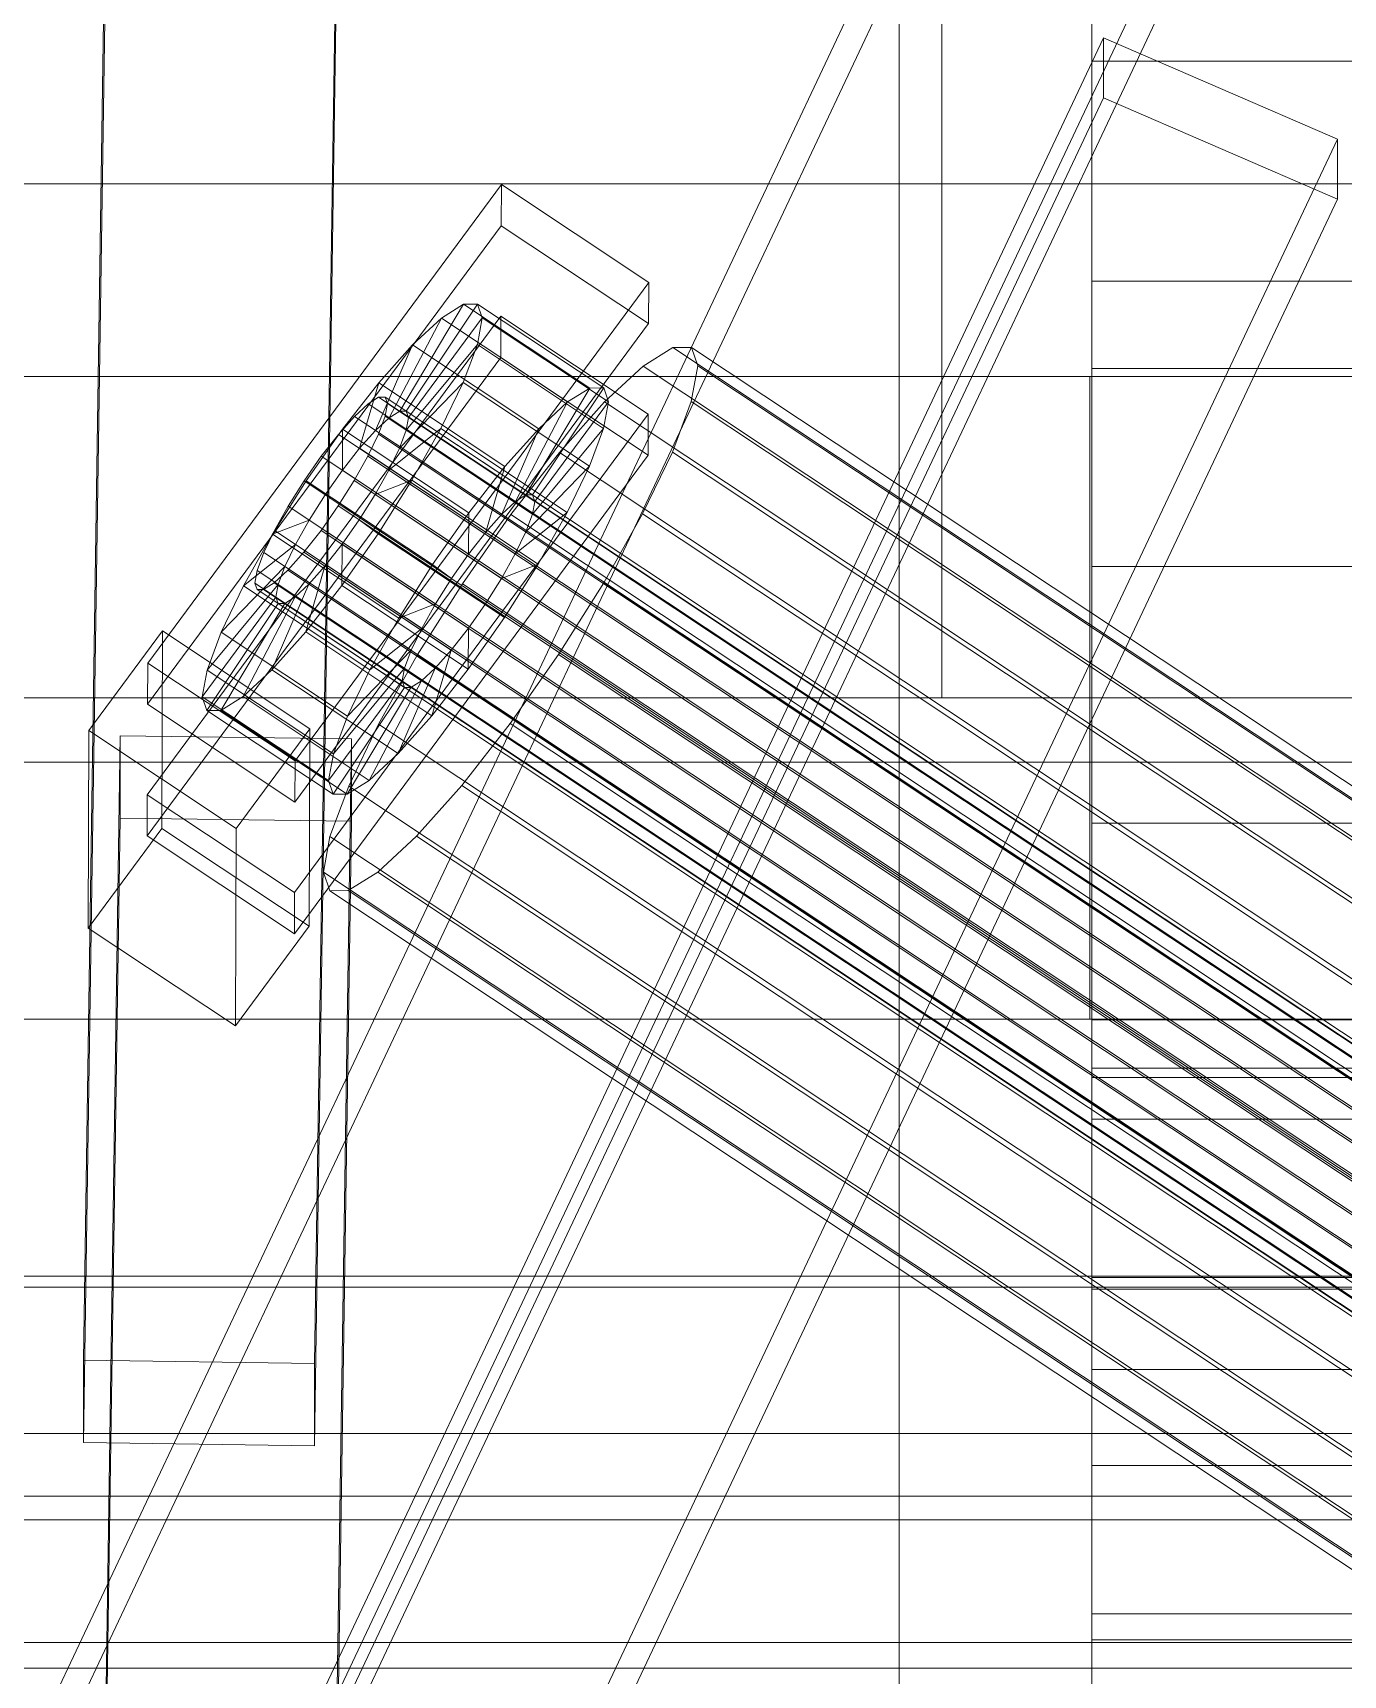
# Model space of a CAD drawing. Header units: millimetres. Extents: x -2500 to 58855, y -53268 to 6837.
# Drawn here: x -382.5 to -280.4, y -32676.1 to -32548.3 of the extents above; entities that cross this region are included whole.
import ezdxf

# ---------------------------------------------------------------- set-up
doc = ezdxf.new("R2010")
doc.units = ezdxf.units.MM
for name, color, linetype, lineweight in [('frontal_C01', 7, 'Continuous', 0), ('frontal_C02', 7, 'Continuous', 0), ('frontal_C03', 7, 'Continuous', 0), ('frontal_secador', 7, 'Continuous', 0)]:
    doc.layers.add(name, color=color, linetype=linetype, lineweight=lineweight)

msp = doc.modelspace()

# ---------------------------------------------------------------- linework, layer by layer
at = {"layer": 'frontal_C01'}
for p, q in [((-378.512, -32651.552), (-375.644, -32459.604)), ((-357.646, -32459.846), (-360.514, -32651.793)), ((-378.512, -32657.956), (-375.644, -32466.008)), ((-360.514, -32658.197), (-357.646, -32466.249)), ((-300, -32521.477), (-300, -32567.576)), ((-300, -32589.772), (-300, -32545.296)), ((-373.501, -32597.3), (-345.969, -32560.061)), ((-345.981, -32563.263), (-345.969, -32560.061)), ((-345.969, -32560.061), (-334.501, -32567.673)), ((-345.981, -32563.263), (-373.513, -32600.502)), ((-334.513, -32570.875), (-345.981, -32563.263)), ((-334.501, -32567.673), (-362.033, -32604.912)), ((-334.501, -32567.673), (-334.513, -32570.875)), ((-300, -32567.576), (-300, -32609.747)), ((300, -32567.576), (-300, -32567.576)), ((-353.892, -32577.685), (-348.918, -32569.365)), ((-353.378, -32577.682), (-347.835, -32569.36)), ((-348.918, -32569.365), (-350.645, -32570.448)), ((-347.835, -32569.36), (-348.918, -32569.365)), ((-348.918, -32569.365), (-339.088, -32575.889)), ((-347.835, -32569.36), (-338.005, -32575.884)), ((-347.47, -32570.432), (-347.835, -32569.36)), ((-373.539, -32607.546), (-346.008, -32570.307)), ((-354.71, -32578.197), (-350.645, -32570.448)), ((-353.205, -32578.19), (-347.47, -32570.432)), ((-350.645, -32570.448), (-352.899, -32572.534)), ((-350.645, -32570.448), (-340.816, -32576.972)), ((-347.847, -32572.508), (-347.47, -32570.432)), ((-347.47, -32570.432), (-337.64, -32576.956)), ((-346.02, -32573.508), (-346.008, -32570.307)), ((-346.008, -32570.307), (-334.539, -32577.918)), ((-362.045, -32608.114), (-334.513, -32570.875)), ((-355.777, -32579.186), (-352.899, -32572.534)), ((-352.899, -32572.534), (-355.525, -32575.481)), ((-353.384, -32579.174), (-347.847, -32572.508)), ((-352.899, -32572.534), (-343.069, -32579.058)), ((-348.941, -32575.448), (-347.847, -32572.508)), ((-347.847, -32572.508), (-338.017, -32579.033)), ((-332.629, -32572.74), (-334.938, -32574.187)), ((-331.181, -32572.732), (-332.629, -32572.74)), ((-332.629, -32572.74), (-148.32, -32695.071)), ((-330.692, -32574.166), (-331.181, -32572.732)), ((-331.181, -32572.732), (-146.872, -32695.064)), ((-346.02, -32573.508), (-373.551, -32610.747)), ((-334.551, -32581.12), (-346.02, -32573.508)), ((-334.938, -32574.187), (-337.95, -32576.976)), ((-334.938, -32574.187), (-150.629, -32696.518)), ((-331.197, -32576.942), (-330.692, -32574.166)), ((-330.692, -32574.166), (-146.383, -32696.497)), ((-355.525, -32575.481), (-358.345, -32579.089)), ((-357.021, -32580.582), (-355.525, -32575.481)), ((-355.525, -32575.481), (-345.695, -32582.005)), ((-353.902, -32580.566), (-348.941, -32575.448)), ((-350.678, -32579.051), (-348.941, -32575.448)), ((-348.941, -32575.448), (-339.111, -32581.973)), ((-339.088, -32575.889), (-344.062, -32584.209)), ((-338.005, -32575.884), (-343.549, -32584.206)), ((-340.816, -32576.972), (-339.088, -32575.889)), ((-339.088, -32575.889), (-338.005, -32575.884)), ((-338.005, -32575.884), (-337.64, -32576.956)), ((-356.348, -32577.11), (-357.415, -32578.098)), ((-355.53, -32576.597), (-356.348, -32577.11)), ((-356.348, -32577.11), (-142.549, -32719.014)), ((-355.017, -32576.595), (-355.53, -32576.597)), ((-355.53, -32576.597), (-141.731, -32718.502)), ((-355.022, -32578.086), (-354.844, -32577.102)), ((-354.844, -32577.102), (-355.017, -32576.595)), ((-355.017, -32576.595), (-141.218, -32718.499)), ((-354.844, -32577.102), (-141.045, -32719.007)), ((-340.816, -32576.972), (-344.88, -32584.722)), ((-337.64, -32576.956), (-343.376, -32584.714)), ((-343.069, -32579.058), (-340.816, -32576.972)), ((-337.95, -32576.976), (-341.461, -32580.916)), ((-337.64, -32576.956), (-338.017, -32579.033)), ((-337.95, -32576.976), (-153.641, -32699.307)), ((-332.659, -32580.872), (-331.197, -32576.942)), ((-331.197, -32576.942), (-146.887, -32699.273)), ((-334.539, -32577.918), (-362.071, -32615.157)), ((-357.415, -32578.098), (-358.659, -32579.494)), ((-357.415, -32578.098), (-143.617, -32720.003)), ((-355.777, -32579.186), (-354.71, -32578.197)), ((-355.541, -32579.479), (-355.022, -32578.086)), ((-355.022, -32578.086), (-141.224, -32719.991)), ((-354.71, -32578.197), (-353.892, -32577.685)), ((-344.88, -32584.722), (-354.71, -32578.197)), ((-353.892, -32577.685), (-353.378, -32577.682)), ((-344.062, -32584.209), (-353.892, -32577.685)), ((-353.205, -32578.19), (-353.384, -32579.174)), ((-343.549, -32584.206), (-353.378, -32577.682)), ((-353.378, -32577.682), (-353.205, -32578.19)), ((-343.376, -32584.714), (-353.205, -32578.19)), ((-334.539, -32577.918), (-334.551, -32581.12)), ((-358.345, -32579.089), (-361.166, -32583.111)), ((-358.659, -32579.494), (-359.995, -32581.203)), ((-358.659, -32579.494), (-144.861, -32721.399)), ((-358.345, -32579.089), (-358.357, -32582.291)), ((-348.515, -32585.613), (-358.345, -32579.089)), ((-357.021, -32580.582), (-355.777, -32579.186)), ((-356.363, -32581.185), (-355.541, -32579.479)), ((-345.947, -32585.71), (-355.777, -32579.186)), ((-355.541, -32579.479), (-141.742, -32721.383)), ((-354.725, -32582.273), (-350.678, -32579.051)), ((-353.384, -32579.174), (-353.902, -32580.566)), ((-343.554, -32585.698), (-353.384, -32579.174)), ((-352.938, -32583.07), (-350.678, -32579.051)), ((-350.678, -32579.051), (-340.848, -32585.575)), ((-343.069, -32579.058), (-345.947, -32585.71)), ((-345.695, -32582.005), (-343.069, -32579.058)), ((-338.017, -32579.033), (-343.554, -32585.698)), ((-338.017, -32579.033), (-339.111, -32581.973)), ((-358.357, -32582.291), (-357.021, -32580.582)), ((-347.191, -32587.106), (-357.021, -32580.582)), ((-353.902, -32580.566), (-354.725, -32582.273)), ((-344.073, -32587.09), (-353.902, -32580.566)), ((-341.461, -32580.916), (-345.231, -32585.739)), ((-341.461, -32580.916), (-157.152, -32703.247)), ((-334.981, -32585.688), (-332.659, -32580.872)), ((-332.659, -32580.872), (-148.35, -32703.203)), ((-362.083, -32618.359), (-334.551, -32581.12)), ((-359.995, -32581.203), (-361.332, -32583.109)), ((-146.196, -32723.108), (-359.995, -32581.203)), ((-359.693, -32584.196), (-358.357, -32582.291)), ((-358.357, -32582.291), (-348.527, -32588.815)), ((-357.434, -32583.089), (-356.363, -32581.185)), ((-356.363, -32581.185), (-142.565, -32723.09)), ((-354.725, -32582.273), (-355.796, -32584.177)), ((-344.895, -32588.797), (-354.725, -32582.273)), ((-348.515, -32585.613), (-345.695, -32582.005)), ((-345.695, -32582.005), (-347.191, -32587.106)), ((-339.111, -32581.973), (-344.073, -32587.09)), ((-339.111, -32581.973), (-340.848, -32585.575)), ((-361.166, -32583.111), (-363.797, -32587.274)), ((-361.332, -32583.109), (-362.578, -32585.08)), ((-361.332, -32583.109), (-147.533, -32725.013)), ((-359.693, -32584.196), (-361.166, -32583.111)), ((-361.166, -32583.111), (-351.336, -32589.636)), ((-358.68, -32585.061), (-357.434, -32583.089)), ((-357.434, -32583.089), (-143.635, -32724.994)), ((-355.796, -32584.177), (-352.938, -32583.07)), ((-355.569, -32587.233), (-352.938, -32583.07)), ((-352.938, -32583.07), (-343.108, -32589.595)), ((-360.939, -32586.168), (-359.693, -32584.196)), ((-349.863, -32590.72), (-359.693, -32584.196)), ((-355.796, -32584.177), (-357.042, -32586.148)), ((-345.966, -32590.701), (-355.796, -32584.177)), ((-344.88, -32584.722), (-345.947, -32585.71)), ((-344.062, -32584.209), (-344.88, -32584.722)), ((-343.549, -32584.206), (-344.062, -32584.209)), ((-343.554, -32585.698), (-343.376, -32584.714)), ((-343.376, -32584.714), (-343.549, -32584.206)), ((-362.578, -32585.08), (-363.648, -32586.984)), ((-362.578, -32585.08), (-148.779, -32726.985)), ((-360.017, -32586.966), (-358.68, -32585.061)), ((-358.68, -32585.061), (-144.881, -32726.965)), ((-351.336, -32589.636), (-348.515, -32585.613)), ((-345.231, -32585.739), (-349.002, -32591.116)), ((-348.527, -32588.815), (-348.515, -32585.613)), ((-345.947, -32585.71), (-347.191, -32587.106)), ((-160.922, -32708.07), (-345.231, -32585.739)), ((-340.848, -32585.575), (-344.895, -32588.797)), ((-344.073, -32587.09), (-343.554, -32585.698)), ((-340.848, -32585.575), (-343.108, -32589.595)), ((-338.003, -32591.061), (-334.981, -32585.688)), ((-334.981, -32585.688), (-150.672, -32708.019)), ((-363.797, -32587.274), (-366.057, -32591.294)), ((-363.648, -32586.984), (-364.471, -32588.691)), ((-360.939, -32586.168), (-363.797, -32587.274)), ((-363.797, -32587.274), (-353.967, -32593.798)), ((-363.648, -32586.984), (-149.85, -32728.889)), ((-362.01, -32588.072), (-360.939, -32586.168)), ((-361.352, -32588.675), (-360.017, -32586.966)), ((-351.109, -32592.692), (-360.939, -32586.168)), ((-360.017, -32586.966), (-146.218, -32728.871)), ((-358.39, -32591.255), (-355.569, -32587.233)), ((-357.042, -32586.148), (-358.378, -32588.054)), ((-357.042, -32586.148), (-355.569, -32587.233)), ((-347.212, -32592.673), (-357.042, -32586.148)), ((-355.569, -32587.233), (-345.739, -32593.757)), ((-347.191, -32587.106), (-348.527, -32588.815)), ((-344.895, -32588.797), (-344.073, -32587.09)), ((-362.01, -32588.072), (-366.057, -32591.294)), ((-364.471, -32588.691), (-364.989, -32590.083)), ((-364.471, -32588.691), (-150.672, -32730.595)), ((-362.833, -32589.778), (-362.01, -32588.072)), ((-362.596, -32590.071), (-361.352, -32588.675)), ((-352.18, -32594.596), (-362.01, -32588.072)), ((-361.352, -32588.675), (-147.554, -32730.58)), ((-358.378, -32588.054), (-359.714, -32589.763)), ((-358.378, -32588.054), (-358.39, -32591.255)), ((-348.548, -32594.578), (-358.378, -32588.054)), ((-362.833, -32589.778), (-367.794, -32594.896)), ((-363.351, -32591.171), (-362.833, -32589.778)), ((-353.003, -32596.303), (-362.833, -32589.778)), ((-359.714, -32589.763), (-361.21, -32594.863)), ((-359.714, -32589.763), (-360.958, -32591.159)), ((-349.884, -32596.287), (-359.714, -32589.763)), ((-353.967, -32593.798), (-351.336, -32589.636)), ((-351.336, -32589.636), (-349.863, -32590.72)), ((-348.527, -32588.815), (-349.863, -32590.72)), ((-345.966, -32590.701), (-344.895, -32588.797)), ((-343.108, -32589.595), (-345.966, -32590.701)), ((-343.108, -32589.595), (-345.739, -32593.757)), ((-300, -32628.807), (-300, -32589.772)), ((300, -32589.772), (-300, -32589.772)), ((-363.351, -32591.171), (-368.888, -32597.836)), ((-364.989, -32590.083), (-365.168, -32591.067)), ((-365.168, -32591.067), (-364.995, -32591.575)), ((-365.168, -32591.067), (-151.369, -32732.972)), ((-364.989, -32590.083), (-151.191, -32731.988)), ((-364.482, -32591.572), (-363.664, -32591.06)), ((-360.958, -32591.159), (-363.836, -32597.811)), ((-363.664, -32591.06), (-362.596, -32590.071)), ((-363.664, -32591.06), (-149.865, -32732.964)), ((-363.53, -32592.154), (-363.351, -32591.171)), ((-353.521, -32597.695), (-363.351, -32591.171)), ((-362.596, -32590.071), (-148.798, -32731.976)), ((-360.958, -32591.159), (-362.025, -32592.147)), ((-351.128, -32597.683), (-360.958, -32591.159)), ((-349.002, -32591.116), (-352.519, -32596.681)), ((-349.863, -32590.72), (-351.109, -32592.692)), ((-349.002, -32591.116), (-164.693, -32713.448)), ((-347.212, -32592.673), (-345.966, -32590.701)), ((-341.52, -32596.626), (-338.003, -32591.061)), ((-338.003, -32591.061), (-153.694, -32713.393)), ((-363.53, -32592.154), (-369.265, -32599.913)), ((-366.057, -32591.294), (-367.794, -32594.896)), ((-362.025, -32592.147), (-366.09, -32599.897)), ((-366.057, -32591.294), (-356.228, -32597.818)), ((-364.995, -32591.575), (-364.482, -32591.572)), ((-364.995, -32591.575), (-151.196, -32733.479)), ((-364.482, -32591.572), (-150.683, -32733.477)), ((-363.357, -32592.662), (-363.53, -32592.154)), ((-353.7, -32598.679), (-363.53, -32592.154)), ((-362.025, -32592.147), (-362.843, -32592.66)), ((-352.196, -32598.671), (-362.025, -32592.147)), ((-361.21, -32594.863), (-358.39, -32591.255)), ((-358.39, -32591.255), (-348.56, -32597.78)), ((-363.357, -32592.662), (-368.9, -32600.985)), ((-362.843, -32592.66), (-367.817, -32600.979)), ((-362.843, -32592.66), (-363.357, -32592.662)), ((-353.527, -32599.187), (-363.357, -32592.662)), ((-353.014, -32599.184), (-362.843, -32592.66)), ((-356.228, -32597.818), (-353.967, -32593.798)), ((-353.967, -32593.798), (-351.109, -32592.692)), ((-351.109, -32592.692), (-352.18, -32594.596)), ((-345.739, -32593.757), (-348.56, -32597.78)), ((-348.548, -32594.578), (-347.212, -32592.673)), ((-345.739, -32593.757), (-347.212, -32592.673)), ((-378.086, -32602.546), (-372.35, -32594.788)), ((-372.408, -32610.156), (-372.35, -32594.788)), ((-372.35, -32594.788), (-360.882, -32602.4)), ((-367.794, -32594.896), (-368.888, -32597.836)), ((-367.794, -32594.896), (-357.964, -32601.42)), ((-363.836, -32597.811), (-361.21, -32594.863)), ((-361.21, -32594.863), (-351.38, -32601.388)), ((-356.228, -32597.818), (-352.18, -32594.596)), ((-352.18, -32594.596), (-353.003, -32596.303)), ((-349.884, -32596.287), (-348.548, -32594.578)), ((-348.56, -32597.78), (-348.548, -32594.578)), ((-357.964, -32601.42), (-353.003, -32596.303)), ((-353.003, -32596.303), (-353.521, -32597.695)), ((-351.38, -32601.388), (-349.884, -32596.287)), ((-351.128, -32597.683), (-349.884, -32596.287)), ((-373.501, -32597.3), (-373.513, -32600.502)), ((-362.033, -32604.912), (-373.501, -32597.3)), ((-352.519, -32596.681), (-355.541, -32602.055)), ((-352.519, -32596.681), (-168.21, -32719.013)), ((-345.291, -32602.004), (-341.52, -32596.626)), ((-341.52, -32596.626), (-157.211, -32718.958)), ((-368.888, -32597.836), (-369.265, -32599.913)), ((-368.888, -32597.836), (-359.058, -32604.36)), ((-366.09, -32599.897), (-363.836, -32597.811)), ((-363.836, -32597.811), (-354.006, -32604.335)), ((-359.436, -32606.437), (-353.7, -32598.679)), ((-359.058, -32604.36), (-353.521, -32597.695)), ((-357.964, -32601.42), (-356.228, -32597.818)), ((-356.26, -32606.421), (-352.196, -32598.671)), ((-354.006, -32604.335), (-351.128, -32597.683)), ((-353.521, -32597.695), (-353.7, -32598.679)), ((-353.7, -32598.679), (-353.527, -32599.187)), ((-353.014, -32599.184), (-352.196, -32598.671)), ((-352.196, -32598.671), (-351.128, -32597.683)), ((-348.56, -32597.78), (-351.38, -32601.388)), ((-369.265, -32599.913), (-368.9, -32600.985)), ((-369.265, -32599.913), (-359.436, -32606.437)), ((-367.817, -32600.979), (-366.09, -32599.897)), ((-366.09, -32599.897), (-356.26, -32606.421)), ((-359.07, -32607.509), (-353.527, -32599.187)), ((-357.987, -32607.504), (-353.014, -32599.184)), ((-353.527, -32599.187), (-353.014, -32599.184)), ((-373.513, -32600.502), (-362.045, -32608.114)), ((-368.9, -32600.985), (-367.817, -32600.979)), ((-368.9, -32600.985), (-359.07, -32607.509)), ((-367.817, -32600.979), (-357.987, -32607.504)), ((-359.058, -32604.36), (-357.964, -32601.42)), ((-351.38, -32601.388), (-354.006, -32604.335)), ((-378.086, -32602.546), (-378.143, -32617.914)), ((-366.618, -32610.158), (-378.086, -32602.546)), ((-360.882, -32602.4), (-366.618, -32610.158)), ((-360.882, -32602.4), (-360.939, -32617.768)), ((-355.541, -32602.055), (-357.863, -32606.871)), ((-355.541, -32602.055), (-171.232, -32724.386)), ((-349.061, -32606.827), (-345.291, -32602.004)), ((-345.291, -32602.004), (-160.982, -32724.335)), ((-378.512, -32794.903), (-375.644, -32602.955)), ((-375.644, -32609.359), (-375.644, -32602.955)), ((-375.644, -32602.955), (-357.646, -32603.197)), ((-357.646, -32603.197), (-360.514, -32795.145)), ((-357.646, -32603.197), (-357.646, -32609.601)), ((-362.045, -32608.114), (-362.033, -32604.912)), ((-359.436, -32606.437), (-359.058, -32604.36)), ((-354.006, -32604.335), (-356.26, -32606.421)), ((-359.07, -32607.509), (-359.436, -32606.437)), ((-356.26, -32606.421), (-357.987, -32607.504)), ((-373.539, -32607.546), (-373.551, -32610.747)), ((-362.071, -32615.157), (-373.539, -32607.546)), ((-357.863, -32606.871), (-359.326, -32610.801)), ((-357.987, -32607.504), (-359.07, -32607.509)), ((-357.863, -32606.871), (-173.554, -32729.202)), ((-352.572, -32610.767), (-349.061, -32606.827)), ((-349.061, -32606.827), (-164.752, -32729.158)), ((-378.512, -32801.307), (-375.644, -32609.359)), ((-372.408, -32610.156), (-378.143, -32617.914)), ((-357.646, -32609.601), (-375.644, -32609.359)), ((-360.939, -32617.768), (-372.408, -32610.156)), ((-366.675, -32625.526), (-366.618, -32610.158)), ((-360.514, -32801.548), (-357.646, -32609.601)), ((-300, -32609.747), (-300, -32645.117)), ((300, -32609.747), (-300, -32609.747)), ((-373.551, -32610.747), (-362.083, -32618.359)), ((-359.326, -32610.801), (-359.83, -32613.577)), ((-359.326, -32610.801), (-175.016, -32733.132)), ((-355.584, -32613.556), (-352.572, -32610.767)), ((-352.572, -32610.767), (-168.263, -32733.098)), ((-359.83, -32613.577), (-359.341, -32615.01)), ((-359.83, -32613.577), (-175.521, -32735.908)), ((-357.893, -32615.003), (-355.584, -32613.556)), ((-355.584, -32613.556), (-171.275, -32735.887)), ((-362.083, -32618.359), (-362.071, -32615.157)), ((-359.341, -32615.01), (-357.893, -32615.003)), ((-359.341, -32615.01), (-175.032, -32737.342)), ((-357.893, -32615.003), (-173.584, -32737.334)), ((-378.143, -32617.914), (-366.675, -32625.526)), ((-366.675, -32625.526), (-360.939, -32617.768)), ((-300, -32659.742), (-300, -32628.807)), ((300, -32628.807), (-300, -32628.807)), ((-425, -32645.87), (425, -32645.87)), ((-300, -32645.117), (-300, -32671.275)), ((300, -32645.117), (-300, -32645.117)), ((-360.514, -32651.793), (-378.512, -32651.552)), ((-378.512, -32651.552), (-378.512, -32657.956)), ((-360.514, -32658.197), (-360.514, -32651.793)), ((425, -32657.238), (-425, -32657.238)), ((-378.512, -32657.956), (-360.514, -32658.197)), ((-300, -32680.469), (-300, -32659.742)), ((300, -32659.742), (-300, -32659.742)), ((425, -32662.134), (-425, -32662.134)), ((-300, -32671.275), (-300, -32686.439)), ((300, -32671.275), (-300, -32671.275)), ((-425, -32673.503), (425, -32673.503))]:
    msp.add_line(p, q, dxfattribs=at)
at = {"layer": 'frontal_C02'}
for p, q in [((-300, -32550.456), (-300, -32386.787)), ((-300, -32410.695), (-300, -32574.364)), ((-439.114, -32801.266), (-299.114, -32504.801)), ((-439.114, -32805.942), (-299.114, -32509.477)), ((-280.886, -32512.674), (-420.886, -32809.138)), ((-420.886, -32813.814), (-280.886, -32517.35)), ((-439.114, -32845.106), (-299.114, -32548.641)), ((-299.114, -32553.317), (-299.114, -32548.641)), ((-299.114, -32548.641), (-280.886, -32556.513)), ((300, -32550.456), (-300, -32550.456)), ((-300, -32550.456), (-300, -32574.364)), ((-439.114, -32849.782), (-299.114, -32553.317)), ((-280.886, -32561.19), (-299.114, -32553.317)), ((-280.886, -32556.513), (-420.886, -32852.978)), ((-280.886, -32556.513), (-280.886, -32561.19)), ((-420.886, -32857.654), (-280.886, -32561.19)), ((-300, -32574.364), (300, -32574.364)), ((-300, -32629.557), (-300, -32625.048)), ((-300, -32625.048), (-300, -32632.799)), ((300, -32625.048), (-300, -32625.048)), ((-300, -32646.018), (-300, -32629.557)), ((300, -32629.557), (-300, -32629.557)), ((-300, -32632.799), (-300, -32652.28)), ((300, -32632.799), (-300, -32632.799)), ((-300, -32673.309), (-300, -32646.018)), ((300, -32646.018), (-300, -32646.018)), ((-300, -32652.28), (-300, -32682.165)), ((300, -32652.28), (-300, -32652.28)), ((-300, -32709.571), (-300, -32673.309)), ((300, -32673.309), (-300, -32673.309))]:
    msp.add_line(p, q, dxfattribs=at)
at = {"layer": 'frontal_C03'}
for p, q in [((-450, -32663.966), (450, -32663.966)), ((450, -32675.523), (-450, -32675.523))]:
    msp.add_line(p, q, dxfattribs=at)
at = {"layer": 'frontal_secador'}
for p, q in [((-311.683, -32600), (-311.683, -32280)), ((-315, -32820), (-315, -32480)), ((-700, -32560), (-90, -32560)), ((-518.491, -32575), (-300.174, -32575)), ((-263.192, -32575), (-481.509, -32575)), ((-300.174, -32575), (-263.192, -32575)), ((-300.174, -32625), (-300.174, -32575)), ((-700, -32600), (-90, -32600)), ((-311.683, -32600), (-251.683, -32600)), ((-700, -32605), (-90, -32605)), ((-300.174, -32625), (-518.491, -32625)), ((-481.509, -32625), (-263.192, -32625)), ((-263.192, -32625), (-300.174, -32625)), ((-700, -32645), (-90, -32645))]:
    msp.add_line(p, q, dxfattribs=at)

doc.saveas('drawing.dxf')
